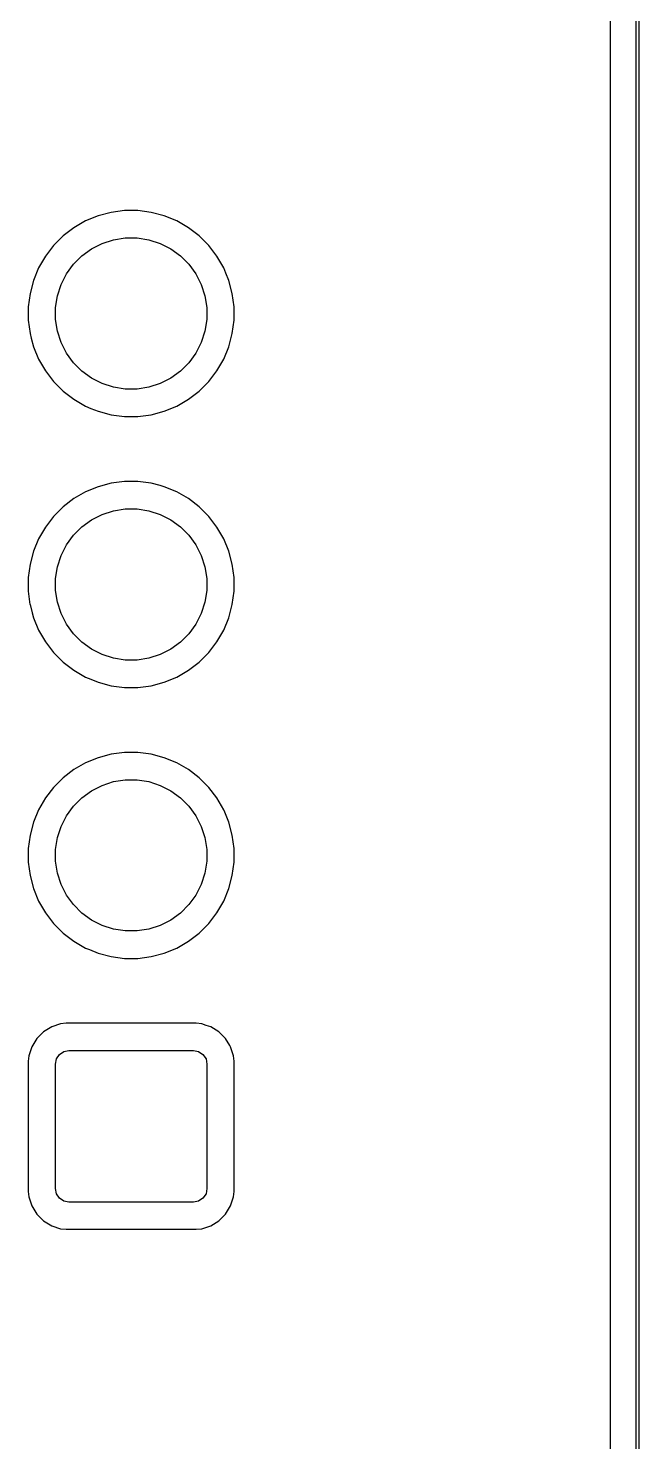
# Model space of a CAD drawing. Extents: x 4.07 to 10.8, y -5 to -0.8.
# Drawn here: x 10.357 to 10.801, y -3.466 to -2.439 of the extents above; entities that cross this region are included whole.
import ezdxf

# ---------------------------------------------------------------- set-up
doc = ezdxf.new("R2010")
doc.units = 0
doc.header["$MEASUREMENT"] = 0
doc.layers.add('BLACK', color=7, linetype='CONTINUOUS')

msp = doc.modelspace()

# ---------------------------------------------------------------- linework, layer by layer
at = {"layer": 'BLACK', "linetype": 'CONTINUOUS'}
for p, q in [((10.799, -4.999), (10.799, -0.801)), ((10.801, -0.8), (10.801, -5)), ((10.7803, -0.8246), (10.7803, -4.9754)), ((10.4079, -2.575), (10.3988, -2.5787)), ((10.4174, -2.5725), (10.4079, -2.575)), ((10.4271, -2.5712), (10.4174, -2.5725)), ((10.4369, -2.5712), (10.4271, -2.5712)), ((10.4271, -2.5712), (10.4271, -2.5712)), ((10.4271, -2.5712), (10.4271, -2.5712)), ((10.4466, -2.5725), (10.4369, -2.5712)), ((10.4369, -2.5712), (10.4369, -2.5712)), ((10.4369, -2.5712), (10.4369, -2.5712)), ((10.4561, -2.575), (10.4466, -2.5725)), ((10.4652, -2.5787), (10.4561, -2.575)), ((10.3903, -2.5837), (10.3826, -2.5896)), ((10.3988, -2.5787), (10.3903, -2.5837)), ((10.3988, -2.5787), (10.3988, -2.5787)), ((10.4737, -2.5837), (10.4652, -2.5787)), ((10.4652, -2.5787), (10.4652, -2.5787)), ((10.4814, -2.5896), (10.4737, -2.5837)), ((10.3756, -2.5966), (10.3697, -2.6043)), ((10.3826, -2.5896), (10.3756, -2.5966)), ((10.3756, -2.5966), (10.3756, -2.5966)), ((10.3826, -2.5896), (10.3826, -2.5896)), ((10.4032, -2.599), (10.4109, -2.5951)), ((10.4109, -2.5951), (10.4191, -2.5924)), ((10.4191, -2.5924), (10.4277, -2.5911)), ((10.4277, -2.5911), (10.4363, -2.5911)), ((10.4363, -2.5911), (10.4449, -2.5924)), ((10.4449, -2.5924), (10.4531, -2.5951)), ((10.4531, -2.5951), (10.4608, -2.599)), ((10.4884, -2.5966), (10.4814, -2.5896)), ((10.4814, -2.5896), (10.4814, -2.5896)), ((10.4943, -2.6043), (10.4884, -2.5966)), ((10.4884, -2.5966), (10.4884, -2.5966)), ((10.3697, -2.6043), (10.3647, -2.6128)), ((10.3901, -2.6102), (10.3962, -2.6041)), ((10.3962, -2.6041), (10.4032, -2.599)), ((10.4608, -2.599), (10.4678, -2.6041)), ((10.4678, -2.6041), (10.4739, -2.6102)), ((10.4993, -2.6128), (10.4943, -2.6043)), ((10.3647, -2.6128), (10.361, -2.6219)), ((10.3647, -2.6128), (10.3647, -2.6128)), ((10.3811, -2.6249), (10.385, -2.6172)), ((10.385, -2.6172), (10.3901, -2.6102)), ((10.4739, -2.6102), (10.479, -2.6172)), ((10.479, -2.6172), (10.4829, -2.6249)), ((10.5009, -2.6167), (10.4993, -2.6128)), ((10.4993, -2.6128), (10.4993, -2.6128)), ((10.503, -2.6219), (10.5009, -2.6167)), ((10.361, -2.6219), (10.3585, -2.6314)), ((10.3784, -2.6331), (10.3811, -2.6249)), ((10.4829, -2.6249), (10.4856, -2.6331)), ((10.5055, -2.6314), (10.503, -2.6219)), ((10.3585, -2.6314), (10.3572, -2.6411)), ((10.3771, -2.6417), (10.3784, -2.6331)), ((10.4856, -2.6331), (10.4869, -2.6417)), ((10.5068, -2.6411), (10.5055, -2.6314)), ((10.3572, -2.6411), (10.3572, -2.6411)), ((10.3572, -2.6411), (10.3572, -2.6509)), ((10.3771, -2.6503), (10.3771, -2.6417)), ((10.4869, -2.6417), (10.4869, -2.6503)), ((10.5068, -2.6509), (10.5068, -2.6411)), ((10.3572, -2.6509), (10.3585, -2.6606)), ((10.3784, -2.6589), (10.3771, -2.6503)), ((10.3811, -2.6671), (10.3784, -2.6589)), ((10.4856, -2.6589), (10.4829, -2.6671)), ((10.4869, -2.6503), (10.4856, -2.6589)), ((10.5055, -2.6606), (10.5068, -2.6509)), ((10.3585, -2.6606), (10.3593, -2.6638)), ((10.3593, -2.6638), (10.361, -2.6701)), ((10.361, -2.6701), (10.3647, -2.6792)), ((10.385, -2.6748), (10.3811, -2.6671)), ((10.4829, -2.6671), (10.479, -2.6748)), ((10.4993, -2.6792), (10.503, -2.6701)), ((10.503, -2.6701), (10.5055, -2.6606)), ((10.3647, -2.6792), (10.3647, -2.6792)), ((10.3647, -2.6792), (10.3697, -2.6877)), ((10.3901, -2.6818), (10.385, -2.6748)), ((10.479, -2.6748), (10.4739, -2.6818)), ((10.4943, -2.6877), (10.4993, -2.6792)), ((10.3697, -2.6877), (10.3756, -2.6954)), ((10.3962, -2.6879), (10.3901, -2.6818)), ((10.4032, -2.693), (10.3962, -2.6879)), ((10.4678, -2.6879), (10.4608, -2.693)), ((10.4739, -2.6818), (10.4678, -2.6879)), ((10.4884, -2.6954), (10.4943, -2.6877)), ((10.3756, -2.6954), (10.3756, -2.6954)), ((10.3756, -2.6954), (10.3826, -2.7024)), ((10.4109, -2.6969), (10.4032, -2.693)), ((10.4191, -2.6996), (10.4109, -2.6969)), ((10.4277, -2.7009), (10.4191, -2.6996)), ((10.4363, -2.7009), (10.4277, -2.7009)), ((10.4449, -2.6996), (10.4363, -2.7009)), ((10.4531, -2.6969), (10.4449, -2.6996)), ((10.4608, -2.693), (10.4531, -2.6969)), ((10.4814, -2.7024), (10.4884, -2.6954)), ((10.3826, -2.7024), (10.3826, -2.7024)), ((10.3826, -2.7024), (10.3903, -2.7083)), ((10.3903, -2.7083), (10.3988, -2.7133)), ((10.4652, -2.7133), (10.4737, -2.7083)), ((10.4737, -2.7083), (10.4814, -2.7024)), ((10.3988, -2.7133), (10.3988, -2.7133)), ((10.3988, -2.7133), (10.4027, -2.7149)), ((10.4027, -2.7149), (10.4079, -2.717)), ((10.4079, -2.717), (10.4174, -2.7195)), ((10.4174, -2.7195), (10.4271, -2.7208)), ((10.4271, -2.7208), (10.4271, -2.7208)), ((10.4271, -2.7208), (10.4369, -2.7208)), ((10.4369, -2.7208), (10.4466, -2.7195)), ((10.4369, -2.7208), (10.4369, -2.7208)), ((10.4466, -2.7195), (10.4561, -2.717)), ((10.4561, -2.717), (10.4652, -2.7133)), ((10.4079, -2.7718), (10.3988, -2.7756)), ((10.4174, -2.7693), (10.4079, -2.7718)), ((10.4271, -2.768), (10.4174, -2.7693)), ((10.4369, -2.768), (10.4271, -2.768)), ((10.4271, -2.768), (10.4271, -2.768)), ((10.4271, -2.768), (10.4271, -2.768)), ((10.4466, -2.7693), (10.4369, -2.768)), ((10.4369, -2.768), (10.4369, -2.768)), ((10.4369, -2.768), (10.4369, -2.768)), ((10.4531, -2.771), (10.4466, -2.7693)), ((10.4466, -2.7693), (10.4466, -2.7693)), ((10.4466, -2.7693), (10.4466, -2.7693)), ((10.4561, -2.7718), (10.4531, -2.771)), ((10.4652, -2.7756), (10.4561, -2.7718)), ((10.3903, -2.7805), (10.3826, -2.7865)), ((10.3988, -2.7756), (10.3903, -2.7805)), ((10.3988, -2.7756), (10.3988, -2.7756)), ((10.4737, -2.7805), (10.4652, -2.7756)), ((10.4652, -2.7756), (10.4652, -2.7756)), ((10.4814, -2.7865), (10.4737, -2.7805)), ((10.3756, -2.7934), (10.3697, -2.8012)), ((10.3826, -2.7865), (10.3756, -2.7934)), ((10.3756, -2.7934), (10.3756, -2.7934)), ((10.3826, -2.7865), (10.3826, -2.7865)), ((10.4032, -2.7959), (10.4109, -2.7919)), ((10.4109, -2.7919), (10.4191, -2.7893)), ((10.4191, -2.7893), (10.4277, -2.7879)), ((10.4277, -2.7879), (10.4363, -2.7879)), ((10.4363, -2.7879), (10.4449, -2.7893)), ((10.4449, -2.7893), (10.4531, -2.7919)), ((10.4531, -2.7919), (10.4608, -2.7959)), ((10.4884, -2.7934), (10.4814, -2.7865)), ((10.4814, -2.7865), (10.4814, -2.7865)), ((10.4943, -2.8012), (10.4884, -2.7934)), ((10.4884, -2.7934), (10.4884, -2.7934)), ((10.3697, -2.8012), (10.3647, -2.8097)), ((10.3901, -2.8071), (10.3962, -2.8009)), ((10.3962, -2.8009), (10.4032, -2.7959)), ((10.4608, -2.7959), (10.4678, -2.8009)), ((10.4678, -2.8009), (10.4739, -2.8071)), ((10.4986, -2.8086), (10.4943, -2.8012)), ((10.3647, -2.8097), (10.361, -2.8187)), ((10.3647, -2.8097), (10.3647, -2.8097)), ((10.385, -2.8141), (10.3901, -2.8071)), ((10.4739, -2.8071), (10.479, -2.8141)), ((10.4993, -2.8097), (10.4986, -2.8086)), ((10.503, -2.8187), (10.4993, -2.8097)), ((10.361, -2.8187), (10.3585, -2.8282)), ((10.3784, -2.83), (10.3811, -2.8218)), ((10.3811, -2.8218), (10.385, -2.8141)), ((10.479, -2.8141), (10.4829, -2.8218)), ((10.4829, -2.8218), (10.4856, -2.83)), ((10.5055, -2.8282), (10.503, -2.8187)), ((10.3585, -2.8282), (10.3572, -2.8379)), ((10.3771, -2.8385), (10.3784, -2.83)), ((10.4856, -2.83), (10.4869, -2.8385)), ((10.5068, -2.8379), (10.5055, -2.8282)), ((10.3572, -2.8379), (10.3572, -2.8379)), ((10.3572, -2.8379), (10.3572, -2.8478)), ((10.3771, -2.8472), (10.3771, -2.8385)), ((10.4869, -2.8385), (10.4869, -2.8472)), ((10.5068, -2.8478), (10.5068, -2.8379)), ((10.3572, -2.8478), (10.3572, -2.8478)), ((10.3572, -2.8478), (10.3584, -2.8574)), ((10.3784, -2.8557), (10.3771, -2.8472)), ((10.4869, -2.8472), (10.4856, -2.8557)), ((10.5055, -2.8575), (10.5068, -2.8478)), ((10.3584, -2.8574), (10.3585, -2.8575)), ((10.3585, -2.8575), (10.36, -2.8634)), ((10.36, -2.8634), (10.361, -2.867)), ((10.3811, -2.8639), (10.3784, -2.8557)), ((10.385, -2.8716), (10.3811, -2.8639)), ((10.4829, -2.8639), (10.479, -2.8716)), ((10.4856, -2.8557), (10.4829, -2.8639)), ((10.503, -2.867), (10.5055, -2.8575)), ((10.361, -2.867), (10.3647, -2.876)), ((10.3901, -2.8786), (10.385, -2.8716)), ((10.479, -2.8716), (10.4739, -2.8786)), ((10.4993, -2.876), (10.503, -2.867)), ((10.3647, -2.876), (10.3647, -2.876)), ((10.3647, -2.876), (10.3697, -2.8845)), ((10.3697, -2.8845), (10.3756, -2.8923)), ((10.3962, -2.8848), (10.3901, -2.8786)), ((10.4032, -2.8898), (10.3962, -2.8848)), ((10.4678, -2.8848), (10.4608, -2.8898)), ((10.4739, -2.8786), (10.4678, -2.8848)), ((10.4884, -2.8923), (10.4943, -2.8845)), ((10.4943, -2.8845), (10.4993, -2.876)), ((10.3756, -2.8923), (10.3756, -2.8923)), ((10.3756, -2.8923), (10.3826, -2.8992)), ((10.4109, -2.8938), (10.4032, -2.8898)), ((10.4191, -2.8964), (10.4109, -2.8938)), ((10.4531, -2.8938), (10.4449, -2.8964)), ((10.4608, -2.8898), (10.4531, -2.8938)), ((10.4814, -2.8992), (10.4884, -2.8923)), ((10.3826, -2.8992), (10.3826, -2.8992)), ((10.3826, -2.8992), (10.3903, -2.9052)), ((10.3903, -2.9052), (10.3988, -2.9101)), ((10.4277, -2.8978), (10.4191, -2.8964)), ((10.4363, -2.8978), (10.4277, -2.8978)), ((10.4449, -2.8964), (10.4363, -2.8978)), ((10.4652, -2.9101), (10.4737, -2.9052)), ((10.4737, -2.9052), (10.4814, -2.8992)), ((10.3988, -2.9101), (10.3988, -2.9101)), ((10.3988, -2.9101), (10.4027, -2.9117)), ((10.4027, -2.9117), (10.4079, -2.9139)), ((10.4079, -2.9139), (10.4174, -2.9164)), ((10.4174, -2.9164), (10.4271, -2.9177)), ((10.4369, -2.9177), (10.4466, -2.9164)), ((10.4466, -2.9164), (10.4561, -2.9139)), ((10.4561, -2.9139), (10.4652, -2.9101)), ((10.4271, -2.9177), (10.4271, -2.9177)), ((10.4271, -2.9177), (10.4369, -2.9177)), ((10.4369, -2.9177), (10.4369, -2.9177)), ((10.4174, -2.9662), (10.4079, -2.9687)), ((10.4271, -2.9649), (10.4174, -2.9662)), ((10.4369, -2.9649), (10.4271, -2.9649)), ((10.4271, -2.9649), (10.4271, -2.9649)), ((10.4271, -2.9649), (10.4271, -2.9649)), ((10.4466, -2.9662), (10.4369, -2.9649)), ((10.4369, -2.9649), (10.4369, -2.9649)), ((10.4369, -2.9649), (10.4369, -2.9649)), ((10.4561, -2.9687), (10.4466, -2.9662)), ((10.3903, -2.9774), (10.3826, -2.9833)), ((10.3988, -2.9725), (10.3903, -2.9774)), ((10.4079, -2.9687), (10.3988, -2.9725)), ((10.3988, -2.9725), (10.3988, -2.9725)), ((10.4652, -2.9725), (10.4561, -2.9687)), ((10.4652, -2.9725), (10.4652, -2.9725)), ((10.4737, -2.9774), (10.4652, -2.9725)), ((10.4814, -2.9833), (10.4737, -2.9774)), ((10.3826, -2.9833), (10.3756, -2.9903)), ((10.3826, -2.9833), (10.3826, -2.9833)), ((10.4109, -2.9888), (10.4191, -2.9861)), ((10.4191, -2.9861), (10.4277, -2.9848)), ((10.4277, -2.9848), (10.4363, -2.9848)), ((10.4363, -2.9848), (10.4449, -2.9861)), ((10.4449, -2.9861), (10.4531, -2.9888)), ((10.4884, -2.9903), (10.4814, -2.9833)), ((10.4814, -2.9833), (10.4814, -2.9833)), ((10.3697, -2.998), (10.3647, -3.0065)), ((10.3756, -2.9903), (10.3697, -2.998)), ((10.3756, -2.9903), (10.3756, -2.9903)), ((10.3901, -3.0039), (10.3962, -2.9978)), ((10.3962, -2.9978), (10.4032, -2.9927)), ((10.4032, -2.9927), (10.4109, -2.9888)), ((10.4531, -2.9888), (10.4608, -2.9927)), ((10.4608, -2.9927), (10.4678, -2.9978)), ((10.4678, -2.9978), (10.4739, -3.0039)), ((10.4943, -2.998), (10.4884, -2.9903)), ((10.4884, -2.9903), (10.4884, -2.9903)), ((10.4993, -3.0065), (10.4943, -2.998)), ((10.3647, -3.0065), (10.361, -3.0156)), ((10.3647, -3.0065), (10.3647, -3.0065)), ((10.385, -3.0109), (10.3901, -3.0039)), ((10.4739, -3.0039), (10.479, -3.0109)), ((10.5, -3.0083), (10.4993, -3.0065)), ((10.4993, -3.0065), (10.4993, -3.0065)), ((10.503, -3.0156), (10.5, -3.0083)), ((10.361, -3.0156), (10.3585, -3.0251)), ((10.3784, -3.0268), (10.3811, -3.0186)), ((10.3811, -3.0186), (10.385, -3.0109)), ((10.479, -3.0109), (10.4829, -3.0186)), ((10.4829, -3.0186), (10.4856, -3.0268)), ((10.5055, -3.0251), (10.503, -3.0156)), ((10.3585, -3.0251), (10.3572, -3.0348)), ((10.3771, -3.0354), (10.3784, -3.0268)), ((10.4856, -3.0268), (10.4869, -3.0354)), ((10.5068, -3.0348), (10.5055, -3.0251)), ((10.3572, -3.0348), (10.3572, -3.0348)), ((10.3572, -3.0348), (10.3572, -3.0446)), ((10.3771, -3.044), (10.3771, -3.0354)), ((10.4869, -3.0354), (10.4869, -3.044)), ((10.5068, -3.0446), (10.5068, -3.0348)), ((10.3572, -3.0446), (10.3572, -3.0446)), ((10.3572, -3.0446), (10.3585, -3.0543)), ((10.3784, -3.0526), (10.3771, -3.044)), ((10.4869, -3.044), (10.4856, -3.0526)), ((10.5055, -3.0543), (10.5068, -3.0446)), ((10.3585, -3.0543), (10.361, -3.0638)), ((10.3811, -3.0608), (10.3784, -3.0526)), ((10.4856, -3.0526), (10.4829, -3.0608)), ((10.503, -3.0638), (10.5055, -3.0543)), ((10.361, -3.0638), (10.3647, -3.0729)), ((10.385, -3.0685), (10.3811, -3.0608)), ((10.3901, -3.0755), (10.385, -3.0685)), ((10.479, -3.0685), (10.4739, -3.0755)), ((10.4829, -3.0608), (10.479, -3.0685)), ((10.4993, -3.0729), (10.503, -3.0638)), ((10.3647, -3.0729), (10.3647, -3.0729)), ((10.3647, -3.0729), (10.3697, -3.0814)), ((10.3962, -3.0816), (10.3901, -3.0755)), ((10.4739, -3.0755), (10.4678, -3.0816)), ((10.4943, -3.0814), (10.4993, -3.0729)), ((10.3697, -3.0814), (10.3756, -3.0891)), ((10.3756, -3.0891), (10.3756, -3.0891)), ((10.3756, -3.0891), (10.3826, -3.0961)), ((10.4032, -3.0867), (10.3962, -3.0816)), ((10.4109, -3.0906), (10.4032, -3.0867)), ((10.4191, -3.0933), (10.4109, -3.0906)), ((10.4531, -3.0906), (10.4449, -3.0933)), ((10.4608, -3.0867), (10.4531, -3.0906)), ((10.4678, -3.0816), (10.4608, -3.0867)), ((10.4814, -3.0961), (10.4884, -3.0891)), ((10.4884, -3.0891), (10.4943, -3.0814)), ((10.3826, -3.0961), (10.3826, -3.0961)), ((10.3826, -3.0961), (10.3903, -3.102)), ((10.4277, -3.0946), (10.4191, -3.0933)), ((10.4363, -3.0946), (10.4277, -3.0946)), ((10.4449, -3.0933), (10.4363, -3.0946)), ((10.4737, -3.102), (10.4814, -3.0961)), ((10.3903, -3.102), (10.3988, -3.107)), ((10.3988, -3.107), (10.3988, -3.107)), ((10.3988, -3.107), (10.4018, -3.1082)), ((10.4018, -3.1082), (10.4079, -3.1107)), ((10.4079, -3.1107), (10.4174, -3.1132)), ((10.4466, -3.1132), (10.4561, -3.1107)), ((10.4561, -3.1107), (10.4652, -3.107)), ((10.4652, -3.107), (10.4737, -3.102)), ((10.4174, -3.1132), (10.4271, -3.1145)), ((10.4271, -3.1145), (10.4271, -3.1145)), ((10.4271, -3.1145), (10.4369, -3.1145)), ((10.4369, -3.1145), (10.4466, -3.1132)), ((10.4369, -3.1145), (10.4369, -3.1145)), ((10.3807, -3.1621), (10.3742, -3.1643)), ((10.3848, -3.1617), (10.3807, -3.1621)), ((10.3807, -3.1621), (10.3807, -3.1621)), ((10.4792, -3.1617), (10.3848, -3.1617)), ((10.3848, -3.1617), (10.3848, -3.1617)), ((10.4833, -3.1621), (10.4792, -3.1617)), ((10.4792, -3.1617), (10.4792, -3.1617)), ((10.4866, -3.1632), (10.4833, -3.1621)), ((10.4833, -3.1621), (10.4833, -3.1621)), ((10.3634, -3.1728), (10.3598, -3.1787)), ((10.3683, -3.1679), (10.3634, -3.1728)), ((10.3634, -3.1728), (10.3634, -3.1728)), ((10.3742, -3.1643), (10.3683, -3.1679)), ((10.3683, -3.1679), (10.3683, -3.1679)), ((10.3742, -3.1643), (10.3742, -3.1643)), ((10.4898, -3.1643), (10.4866, -3.1632)), ((10.4957, -3.1679), (10.4898, -3.1643)), ((10.4898, -3.1643), (10.4898, -3.1643)), ((10.5006, -3.1728), (10.4957, -3.1679)), ((10.4957, -3.1679), (10.4957, -3.1679)), ((10.5037, -3.1779), (10.5006, -3.1728)), ((10.5006, -3.1728), (10.5006, -3.1728)), ((10.3598, -3.1787), (10.3576, -3.1853)), ((10.3598, -3.1787), (10.3598, -3.1787)), ((10.3798, -3.1843), (10.383, -3.1822)), ((10.383, -3.1822), (10.3867, -3.1814)), ((10.3867, -3.1814), (10.4773, -3.1814)), ((10.4773, -3.1814), (10.481, -3.1822)), ((10.481, -3.1822), (10.4842, -3.1843)), ((10.5042, -3.1787), (10.5037, -3.1779)), ((10.5064, -3.1853), (10.5042, -3.1787)), ((10.3576, -3.1853), (10.3572, -3.1893)), ((10.3572, -3.1893), (10.3572, -3.2838)), ((10.3576, -3.1853), (10.3576, -3.1853)), ((10.3769, -3.1913), (10.3776, -3.1875)), ((10.3769, -3.2818), (10.3769, -3.1913)), ((10.3776, -3.1875), (10.3798, -3.1843)), ((10.4842, -3.1843), (10.4864, -3.1875)), ((10.4864, -3.1875), (10.4871, -3.1913)), ((10.4871, -3.1913), (10.4871, -3.2818)), ((10.5068, -3.1893), (10.5064, -3.1853)), ((10.5068, -3.2838), (10.5068, -3.1893)), ((10.3572, -3.2838), (10.3576, -3.2878)), ((10.3776, -3.2856), (10.3769, -3.2818)), ((10.3798, -3.2888), (10.3776, -3.2856)), ((10.4864, -3.2856), (10.4842, -3.2888)), ((10.4871, -3.2818), (10.4864, -3.2856)), ((10.5064, -3.2878), (10.5068, -3.2838)), ((10.3576, -3.2878), (10.3576, -3.2878)), ((10.3576, -3.2878), (10.3598, -3.2944)), ((10.3598, -3.2944), (10.3598, -3.2944)), ((10.3598, -3.2944), (10.3634, -3.3003)), ((10.383, -3.2909), (10.3798, -3.2888)), ((10.3867, -3.2917), (10.383, -3.2909)), ((10.4773, -3.2917), (10.3867, -3.2917)), ((10.481, -3.2909), (10.4773, -3.2917)), ((10.4842, -3.2888), (10.481, -3.2909)), ((10.5006, -3.3003), (10.5042, -3.2944)), ((10.5042, -3.2944), (10.5064, -3.2878)), ((10.3634, -3.3003), (10.3634, -3.3003)), ((10.3634, -3.3003), (10.3683, -3.3052)), ((10.3683, -3.3052), (10.3683, -3.3052)), ((10.3683, -3.3052), (10.3742, -3.3088)), ((10.4898, -3.3088), (10.4957, -3.3052)), ((10.4957, -3.3052), (10.5006, -3.3003)), ((10.3742, -3.3088), (10.3742, -3.3088)), ((10.3742, -3.3088), (10.3742, -3.3088)), ((10.3742, -3.3088), (10.3807, -3.311)), ((10.3807, -3.311), (10.3848, -3.3114)), ((10.3848, -3.3114), (10.3848, -3.3114)), ((10.3848, -3.3114), (10.4792, -3.3114)), ((10.4792, -3.3114), (10.4833, -3.311)), ((10.4792, -3.3114), (10.4792, -3.3114)), ((10.4833, -3.311), (10.4898, -3.3088))]:
    msp.add_line(p, q, dxfattribs=at)

doc.saveas('drawing.dxf')
